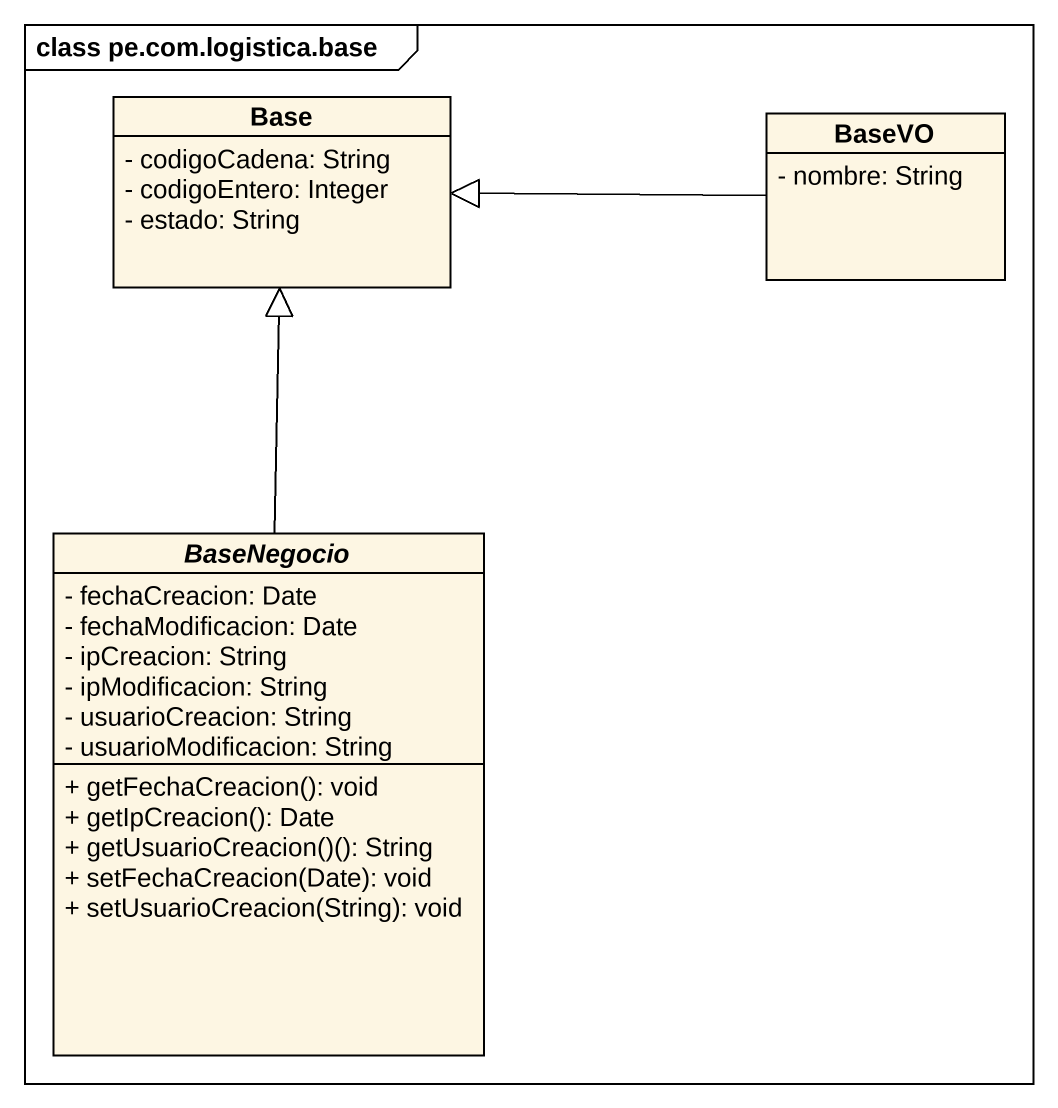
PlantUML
@startuml
mainframe class pe.com.logistica.base
hide circle
hide empty members
skinparam classAttributeIconSize 0
class Base {
  - codigoCadena: String
  - codigoEntero: Integer
  - estado: String
}
class BaseVO {
  - nombre: String
}
abstract class BaseNegocio {
  - fechaCreacion: Date
  - fechaModificacion: Date
  - ipCreacion: String
  - ipModificacion: String
  - usuarioCreacion: String
  - usuarioModificacion: String
  + getFechaCreacion(): void
  + getIpCreacion(): Date
  + getUsuarioCreacion()(): String
  + setFechaCreacion(Date): void
  + setUsuarioCreacion(String): void
}
BaseVO -left-|> Base
BaseNegocio -up-|> Base
@enduml
